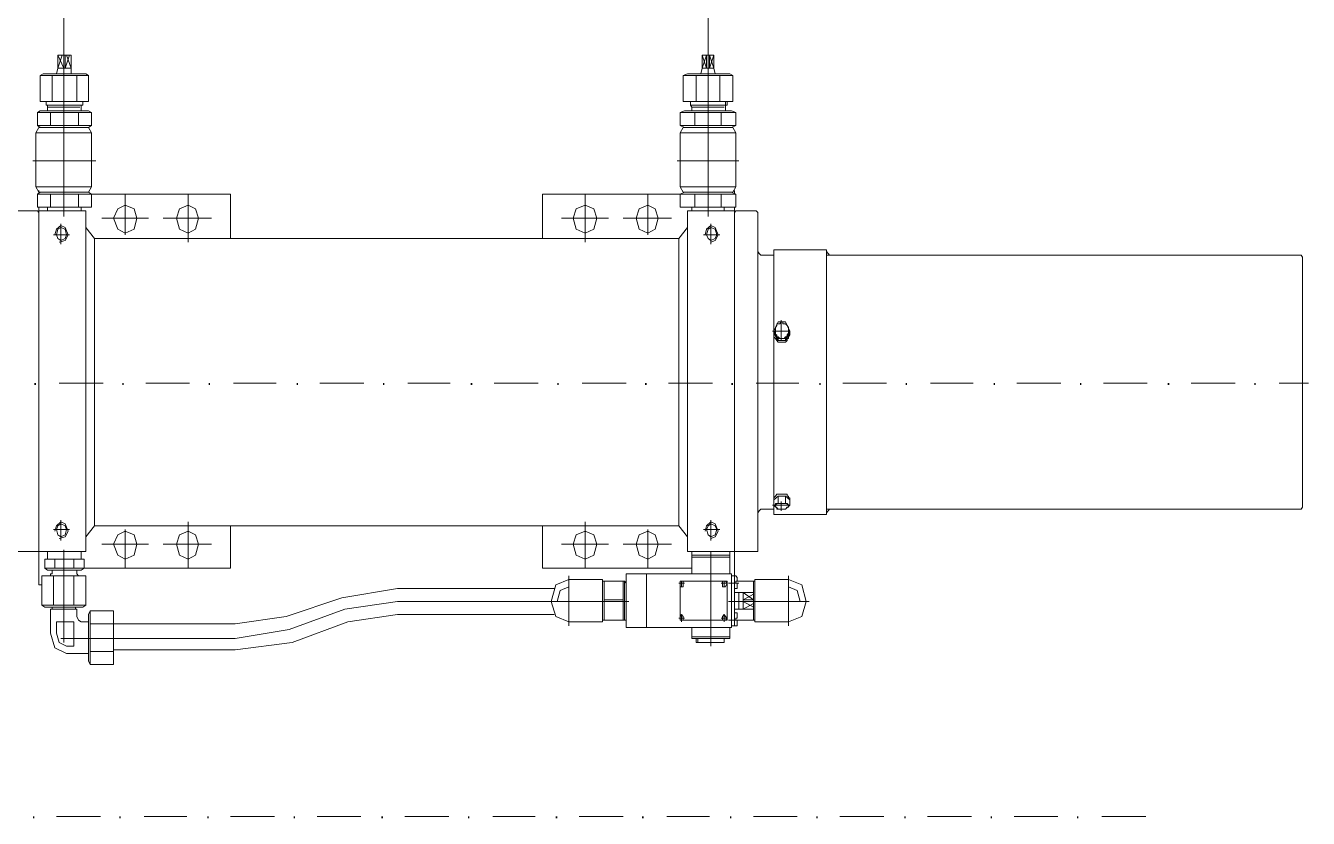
# Model space of a CAD drawing. Header units: inches. Extents: x 2435 to 7572, y 377 to 2555.
# Drawn here: x 3024 to 3756, y 1361 to 1813 of the extents above; entities that cross this region are included whole.
import ezdxf

# ---------------------------------------------------------------- set-up
doc = ezdxf.new("R2010")
doc.units = ezdxf.units.IN
doc.header["$MEASUREMENT"] = 0

msp = doc.modelspace()

# ---------------------------------------------------------------- hatches: boundary and pattern name
at = {"transparency": 33554559}
for points in [[(3029.48, 1608.01), (3028.64, 1608.01), (3028.64, 1609.07), (3029.48, 1609.07)], [(3079.61, 1608.01), (3078.77, 1608.01), (3078.77, 1609.07), (3079.61, 1609.07)], [(3128.9, 1608.01), (3128.06, 1608.01), (3128.06, 1609.07), (3128.9, 1609.07)], [(3179.03, 1608.01), (3178.19, 1608.01), (3178.19, 1609.07), (3179.03, 1609.07)], [(3228.32, 1608.01), (3227.49, 1608.01), (3227.49, 1609.07), (3228.32, 1609.07)], [(3278.45, 1608.01), (3277.62, 1608.01), (3277.62, 1609.07), (3278.45, 1609.07)], [(3327.75, 1608.01), (3326.91, 1608.01), (3326.91, 1609.07), (3327.75, 1609.07)], [(3377.88, 1608.01), (3377.04, 1608.01), (3377.04, 1609.07), (3377.88, 1609.07)], [(3427.17, 1608.01), (3426.33, 1608.01), (3426.33, 1609.07), (3427.17, 1609.07)], [(3477.3, 1608.01), (3476.46, 1608.01), (3476.46, 1609.07), (3477.3, 1609.07)], [(3526.59, 1608.01), (3525.76, 1608.01), (3525.76, 1609.07), (3526.59, 1609.07)], [(3576.72, 1608.01), (3575.89, 1608.01), (3575.89, 1609.07), (3576.72, 1609.07)], [(3626.02, 1608.01), (3625.18, 1608.01), (3625.18, 1609.07), (3626.02, 1609.07)], [(3676.15, 1608.01), (3675.31, 1608.01), (3675.31, 1609.07), (3676.15, 1609.07)], [(3725.44, 1608.01), (3724.61, 1608.01), (3724.61, 1609.07), (3725.44, 1609.07)], [(3028.64, 1360.73), (3027.8, 1360.73), (3027.8, 1361.79), (3028.64, 1361.79)], [(3077.93, 1360.73), (3077.1, 1360.73), (3077.1, 1361.79), (3077.93, 1361.79)], [(3128.06, 1360.73), (3127.23, 1360.73), (3127.23, 1361.79), (3128.06, 1361.79)], [(3177.36, 1360.73), (3176.52, 1360.73), (3176.52, 1361.79), (3177.36, 1361.79)], [(3227.49, 1360.73), (3226.65, 1360.73), (3226.65, 1361.79), (3227.49, 1361.79)], [(3276.78, 1360.73), (3275.95, 1360.73), (3275.95, 1361.79), (3276.78, 1361.79)], [(3326.91, 1360.73), (3326.08, 1360.73), (3326.08, 1361.79), (3326.91, 1361.79)], [(3376.21, 1360.73), (3375.37, 1360.73), (3375.37, 1361.79), (3376.21, 1361.79)], [(3426.33, 1360.73), (3425.5, 1360.73), (3425.5, 1361.79), (3426.33, 1361.79)], [(3475.63, 1360.73), (3474.79, 1360.73), (3474.79, 1361.79), (3475.63, 1361.79)], [(3525.76, 1360.73), (3524.92, 1360.73), (3524.92, 1361.79), (3525.76, 1361.79)], [(3575.05, 1360.73), (3574.22, 1360.73), (3574.22, 1361.79), (3575.05, 1361.79)], [(3624.35, 1360.73), (3623.51, 1360.73), (3623.51, 1361.79), (3624.35, 1361.79)]]:
    msp.add_hatch(color=256, dxfattribs=at).paths.add_polyline_path(points)

# ---------------------------------------------------------------- linework, layer by layer
at = {"lineweight": 5}
for p, q in [((3045.35, 1930.31), (3045.35, 1797.17)), ((3412.97, 1930.31), (3412.97, 1796.11)), ((3042.84, 1796.11), (3042.01, 1796.11)), ((3042.01, 1788.71), (3044.51, 1796.11)), ((3045.35, 1788.71), (3042.01, 1796.11)), ((3042.01, 1788.71), (3042.01, 1796.11)), ((3042.01, 1796.11), (3049.53, 1796.11)), ((3045.35, 1796.11), (3044.51, 1796.11)), ((3045.35, 1704.17), (3045.35, 1797.17)), ((3046.19, 1796.11), (3045.35, 1796.11)), ((3045.35, 1796.11), (3045.35, 1788.71)), ((3046.19, 1788.71), (3046.19, 1796.11)), ((3046.19, 1788.71), (3048.69, 1796.11)), ((3047.02, 1796.11), (3046.19, 1796.11)), ((3049.53, 1788.71), (3047.02, 1796.11)), ((3049.53, 1796.11), (3048.69, 1796.11)), ((3049.53, 1796.11), (3049.53, 1785.54)), ((3409.62, 1796.11), (3409.62, 1796.11)), ((3412.13, 1788.71), (3409.62, 1796.11)), ((3409.62, 1788.71), (3412.13, 1796.11)), ((3416.31, 1796.11), (3409.62, 1796.11)), ((3409.62, 1796.11), (3409.62, 1788.71)), ((3412.13, 1788.71), (3412.13, 1796.11)), ((3412.13, 1796.11), (3413.8, 1796.11)), ((3412.13, 1796.11), (3412.13, 1796.11)), ((3412.97, 1704.17), (3412.97, 1797.17)), ((3413.8, 1796.11), (3414.64, 1796.11)), ((3416.31, 1788.71), (3413.8, 1796.11)), ((3413.8, 1788.71), (3416.31, 1796.11)), ((3413.8, 1796.11), (3413.8, 1788.71)), ((3416.31, 1796.11), (3416.31, 1796.11)), ((3416.31, 1788.71), (3416.31, 1796.11)), ((3041.17, 1785.54), (3042.01, 1788.71)), ((3049.53, 1788.71), (3042.01, 1788.71)), ((3409.62, 1788.71), (3408.79, 1785.54)), ((3409.62, 1788.71), (3416.31, 1788.71)), ((3417.14, 1785.54), (3416.31, 1788.71)), ((3033.65, 1785.54), (3031.98, 1784.48)), ((3031.98, 1784.48), (3031.98, 1769.69)), ((3059.55, 1784.48), (3031.98, 1784.48)), ((3057.88, 1785.54), (3033.65, 1785.54)), ((3038.67, 1784.48), (3038.67, 1769.69)), ((3049.53, 1785.54), (3041.17, 1785.54)), ((3052.87, 1784.48), (3052.87, 1769.69)), ((3059.55, 1784.48), (3057.88, 1785.54)), ((3059.55, 1769.69), (3059.55, 1784.48)), ((3398.76, 1784.48), (3401.27, 1785.54)), ((3398.76, 1769.69), (3398.76, 1784.48)), ((3398.76, 1784.48), (3427.17, 1784.48)), ((3401.27, 1785.54), (3425.5, 1785.54)), ((3406.28, 1784.48), (3406.28, 1769.69)), ((3408.79, 1785.54), (3417.14, 1785.54)), ((3419.65, 1784.48), (3419.65, 1769.69)), ((3425.5, 1785.54), (3427.17, 1784.48)), ((3427.17, 1784.48), (3427.17, 1769.69)), ((3031.98, 1764.41), (3030.31, 1763.35)), ((3031.98, 1769.69), (3057.88, 1769.69)), ((3031.98, 1769.69), (3038.67, 1769.69)), ((3059.55, 1764.41), (3031.98, 1764.41)), ((3035.32, 1769.69), (3035.32, 1767.58)), ((3035.32, 1769.69), (3035.32, 1767.58)), ((3056.21, 1767.58), (3035.32, 1767.58)), ((3035.32, 1767.58), (3036.16, 1767.58)), ((3036.16, 1764.41), (3035.32, 1764.41)), ((3036.16, 1767.58), (3036.16, 1764.41)), ((3054.54, 1766.52), (3036.16, 1766.52)), ((3038.67, 1769.69), (3052.87, 1769.69)), ((3052.87, 1769.69), (3059.55, 1769.69)), ((3056.21, 1767.58), (3055.38, 1767.58)), ((3055.38, 1767.58), (3055.38, 1764.41)), ((3055.38, 1764.41), (3056.21, 1764.41)), ((3056.21, 1769.69), (3056.21, 1767.58)), ((3056.21, 1769.69), (3056.21, 1767.58)), ((3057.88, 1769.69), (3059.55, 1769.69)), ((3061.22, 1763.35), (3059.55, 1764.41)), ((3397.09, 1763.35), (3399.6, 1764.41)), ((3401.27, 1769.69), (3398.76, 1769.69)), ((3406.28, 1769.69), (3398.76, 1769.69)), ((3399.6, 1764.41), (3426.33, 1764.41)), ((3427.17, 1769.69), (3401.27, 1769.69)), ((3402.94, 1769.69), (3402.94, 1767.58)), ((3402.94, 1769.69), (3402.94, 1767.58)), ((3402.94, 1767.58), (3423.83, 1767.58)), ((3402.94, 1767.58), (3403.78, 1766.52)), ((3403.78, 1764.41), (3402.94, 1764.41)), ((3403.78, 1766.52), (3422.16, 1766.52)), ((3403.78, 1766.52), (3403.78, 1764.41)), ((3419.65, 1769.69), (3406.28, 1769.69)), ((3427.17, 1769.69), (3419.65, 1769.69)), ((3422.99, 1769.69), (3422.99, 1767.58)), ((3423.83, 1767.58), (3422.99, 1767.58)), ((3422.99, 1767.58), (3422.99, 1764.41)), ((3422.99, 1764.41), (3423.83, 1764.41)), ((3423.83, 1769.69), (3423.83, 1767.58)), ((3426.33, 1764.41), (3428.84, 1763.35)), ((3030.31, 1763.35), (3030.31, 1755.95)), ((3037.83, 1763.35), (3030.31, 1763.35)), ((3053.71, 1763.35), (3037.83, 1763.35)), ((3037.83, 1755.95), (3037.83, 1763.35)), ((3061.22, 1763.35), (3053.71, 1763.35)), ((3053.71, 1755.95), (3053.71, 1763.35)), ((3061.22, 1755.95), (3061.22, 1763.35)), ((3397.09, 1755.95), (3397.09, 1763.35)), ((3397.09, 1763.35), (3405.45, 1763.35)), ((3405.45, 1763.35), (3420.49, 1763.35)), ((3405.45, 1755.95), (3405.45, 1763.35)), ((3420.49, 1763.35), (3428.84, 1763.35)), ((3420.49, 1755.95), (3420.49, 1763.35)), ((3428.84, 1763.35), (3428.84, 1755.95)), ((3031.15, 1754.9), (3029.48, 1751.73)), ((3029.48, 1751.73), (3029.48, 1721.08)), ((3029.48, 1751.73), (3061.22, 1751.73)), ((3030.31, 1755.95), (3061.22, 1755.95)), ((3030.31, 1755.95), (3031.98, 1754.9)), ((3059.55, 1754.9), (3031.15, 1754.9)), ((3031.98, 1754.9), (3059.55, 1754.9)), ((3059.55, 1754.9), (3061.22, 1755.95)), ((3061.22, 1751.73), (3059.55, 1754.9)), ((3061.22, 1721.08), (3061.22, 1751.73)), ((3428.84, 1755.95), (3397.09, 1755.95)), ((3399.6, 1754.9), (3397.09, 1755.95)), ((3397.09, 1751.73), (3398.76, 1754.9)), ((3397.09, 1721.08), (3397.09, 1751.73)), ((3428.84, 1751.73), (3397.09, 1751.73)), ((3398.76, 1754.9), (3427.17, 1754.9)), ((3426.33, 1754.9), (3399.6, 1754.9)), ((3428.84, 1755.95), (3426.33, 1754.9)), ((3427.17, 1754.9), (3428.84, 1751.73)), ((3428.84, 1751.73), (3428.84, 1721.08)), ((3027.8, 1735.87), (3063.73, 1735.87)), ((3430.51, 1735.87), (3395.42, 1735.87)), ((3029.48, 1721.08), (3031.15, 1717.91)), ((3029.48, 1721.08), (3061.22, 1721.08)), ((3059.55, 1717.91), (3061.22, 1721.08)), ((3398.76, 1717.91), (3397.09, 1721.08)), ((3428.84, 1721.08), (3397.09, 1721.08)), ((3428.84, 1721.08), (3427.17, 1717.91)), ((3031.98, 1717.91), (3030.31, 1716.85)), ((3037.83, 1716.85), (3030.31, 1716.85)), ((3030.31, 1716.85), (3030.31, 1709.46)), ((3031.15, 1716.85), (3031.15, 1718.97)), ((3031.15, 1717.91), (3059.55, 1717.91)), ((3059.55, 1717.91), (3031.98, 1717.91)), ((3053.71, 1716.85), (3037.83, 1716.85)), ((3037.83, 1709.46), (3037.83, 1716.85)), ((3053.71, 1709.46), (3053.71, 1716.85)), ((3053.71, 1716.85), (3061.22, 1716.85)), ((3061.22, 1716.85), (3059.55, 1717.91)), ((3061.22, 1716.85), (3140.6, 1716.85)), ((3061.22, 1709.46), (3061.22, 1716.85)), ((3080.44, 1693.6), (3080.44, 1716.85)), ((3116.37, 1689.38), (3116.37, 1716.85)), ((3140.6, 1716.85), (3140.6, 1691.49)), ((3397.09, 1716.85), (3318.56, 1716.85)), ((3318.56, 1716.85), (3318.56, 1691.49)), ((3342.79, 1689.38), (3342.79, 1716.85)), ((3378.71, 1693.6), (3378.71, 1716.85)), ((3397.09, 1716.85), (3399.6, 1717.91)), ((3405.45, 1716.85), (3397.09, 1716.85)), ((3397.09, 1709.46), (3397.09, 1716.85)), ((3427.17, 1717.91), (3398.76, 1717.91)), ((3399.6, 1717.91), (3426.33, 1717.91)), ((3405.45, 1709.46), (3405.45, 1716.85)), ((3405.45, 1716.85), (3420.49, 1716.85)), ((3420.49, 1716.85), (3428.84, 1716.85)), ((3420.49, 1709.46), (3420.49, 1716.85)), ((3426.33, 1717.91), (3428.84, 1716.85)), ((3428.01, 1716.85), (3428.01, 1718.97)), ((3428.84, 1716.85), (3428.84, 1709.46)), ((3017.78, 1707.34), (3030.31, 1707.34)), ((3030.31, 1709.46), (3061.22, 1709.46)), ((3030.31, 1709.46), (3061.22, 1709.46)), ((3030.31, 1707.34), (3031.15, 1706.29)), ((3031.15, 1707.34), (3031.15, 1709.46)), ((3031.15, 1512.9), (3031.15, 1707.34)), ((3031.15, 1707.34), (3057.88, 1707.34)), ((3031.15, 1706.29), (3031.15, 1512.9)), ((3036.16, 1709.46), (3036.16, 1707.34)), ((3036.16, 1707.34), (3055.38, 1707.34)), ((3055.38, 1707.34), (3055.38, 1709.46)), ((3057.88, 1707.34), (3057.88, 1512.9)), ((3073.76, 1703.12), (3076.26, 1708.4)), ((3076.26, 1708.4), (3080.44, 1710.51)), ((3080.44, 1710.51), (3085.45, 1708.4)), ((3085.45, 1708.4), (3087.12, 1703.12)), ((3109.68, 1703.12), (3111.35, 1708.4)), ((3111.35, 1708.4), (3116.37, 1710.51)), ((3116.37, 1710.51), (3120.54, 1708.4)), ((3120.54, 1708.4), (3122.22, 1703.12)), ((3336.1, 1703.12), (3337.77, 1708.4)), ((3337.77, 1708.4), (3342.79, 1710.51)), ((3342.79, 1710.51), (3347.8, 1708.4)), ((3347.8, 1708.4), (3349.47, 1703.12)), ((3372.03, 1703.12), (3373.7, 1708.4)), ((3373.7, 1708.4), (3378.71, 1710.51)), ((3378.71, 1710.51), (3382.89, 1708.4)), ((3382.89, 1708.4), (3384.56, 1703.12)), ((3428.84, 1709.46), (3397.09, 1709.46)), ((3428.84, 1709.46), (3397.09, 1709.46)), ((3401.27, 1512.9), (3401.27, 1707.34)), ((3401.27, 1707.34), (3428.01, 1707.34)), ((3403.78, 1707.34), (3403.78, 1709.46)), ((3422.16, 1707.34), (3403.78, 1707.34)), ((3422.16, 1709.46), (3422.16, 1707.34)), ((3428.01, 1707.34), (3428.01, 1709.46)), ((3428.01, 1707.34), (3428.01, 1512.9)), ((3428.84, 1707.34), (3428.01, 1706.29)), ((3428.01, 1706.29), (3428.01, 1512.9)), ((3440.54, 1707.34), (3428.84, 1707.34)), ((3441.37, 1706.29), (3440.54, 1707.34)), ((3441.37, 1512.9), (3441.37, 1706.29)), ((3041.17, 1696.77), (3043.68, 1698.89)), ((3043.68, 1688.32), (3043.68, 1699.95)), ((3043.68, 1698.89), (3046.19, 1697.83)), ((3067.07, 1703.12), (3093.81, 1703.12)), ((3076.26, 1696.77), (3073.76, 1703.12)), ((3087.12, 1703.12), (3085.45, 1696.77)), ((3102.16, 1703.12), (3129.73, 1703.12)), ((3111.35, 1696.77), (3109.68, 1703.12)), ((3122.22, 1703.12), (3120.54, 1696.77)), ((3356.15, 1703.12), (3329.42, 1703.12)), ((3337.77, 1696.77), (3336.1, 1703.12)), ((3349.47, 1703.12), (3347.8, 1696.77)), ((3392.08, 1703.12), (3364.51, 1703.12)), ((3373.7, 1696.77), (3372.03, 1703.12)), ((3384.56, 1703.12), (3382.89, 1696.77)), ((3412.13, 1696.77), (3414.64, 1698.89)), ((3414.64, 1688.32), (3414.64, 1699.95)), ((3414.64, 1698.89), (3417.14, 1697.83)), ((3039.5, 1693.6), (3048.69, 1693.6)), ((3040.34, 1693.6), (3041.17, 1696.77)), ((3041.17, 1693.6), (3042.01, 1696.77)), ((3042.01, 1691.49), (3041.17, 1693.6)), ((3042.01, 1696.77), (3043.68, 1697.83)), ((3043.68, 1690.43), (3042.01, 1691.49)), ((3043.68, 1697.83), (3046.19, 1696.77)), ((3046.19, 1691.49), (3043.68, 1690.43)), ((3046.19, 1697.83), (3047.86, 1693.6)), ((3046.19, 1696.77), (3047.02, 1693.6)), ((3047.02, 1693.6), (3046.19, 1691.49)), ((3047.86, 1693.6), (3046.19, 1690.43)), ((3057.88, 1697.83), (3062.9, 1691.49)), ((3062.9, 1691.49), (3396.26, 1691.49)), ((3062.9, 1691.49), (3062.9, 1527.7)), ((3080.44, 1694.66), (3076.26, 1696.77)), ((3085.45, 1696.77), (3080.44, 1694.66)), ((3116.37, 1694.66), (3111.35, 1696.77)), ((3120.54, 1696.77), (3116.37, 1694.66)), ((3342.79, 1694.66), (3337.77, 1696.77)), ((3347.8, 1696.77), (3342.79, 1694.66)), ((3378.71, 1694.66), (3373.7, 1696.77)), ((3382.89, 1696.77), (3378.71, 1694.66)), ((3401.27, 1697.83), (3396.26, 1691.49)), ((3396.26, 1691.49), (3396.26, 1527.7)), ((3410.46, 1693.6), (3419.65, 1693.6)), ((3411.3, 1693.6), (3412.13, 1696.77)), ((3412.13, 1693.6), (3412.97, 1696.77)), ((3412.97, 1691.49), (3412.13, 1693.6)), ((3412.97, 1696.77), (3414.64, 1697.83)), ((3414.64, 1690.43), (3412.97, 1691.49)), ((3414.64, 1697.83), (3417.14, 1696.77)), ((3417.14, 1691.49), (3414.64, 1690.43)), ((3417.14, 1697.83), (3418.82, 1693.6)), ((3417.14, 1696.77), (3417.98, 1693.6)), ((3417.98, 1693.6), (3417.14, 1691.49)), ((3418.82, 1693.6), (3417.14, 1690.43)), ((3046.19, 1690.43), (3042.84, 1689.38)), ((3417.14, 1690.43), (3414.64, 1689.38)), ((3442.21, 1683.04), (3441.37, 1684.09)), ((3450.56, 1534.04), (3450.56, 1685.15)), ((3450.56, 1685.15), (3480.64, 1685.15)), ((3480.64, 1685.15), (3480.64, 1534.04)), ((3480.64, 1684.09), (3480.64, 1681.98)), ((3482.31, 1681.98), (3480.64, 1684.09)), ((3443.04, 1681.98), (3442.21, 1683.04)), ((3450.56, 1681.98), (3443.04, 1681.98)), ((3450.56, 1537.21), (3450.56, 1681.98)), ((3450.56, 1537.21), (3450.56, 1681.98)), ((3450.56, 1537.21), (3450.56, 1681.98)), ((3450.56, 1681.98), (3450.56, 1537.21)), ((3450.56, 1537.21), (3450.56, 1681.98)), ((3450.56, 1681.98), (3450.56, 1537.21)), ((3480.64, 1681.98), (3751.34, 1681.98)), ((3480.64, 1681.98), (3482.31, 1681.98)), ((3751.34, 1681.98), (3752.18, 1680.92)), ((3752.18, 1680.92), (3752.18, 1538.26)), ((3450.56, 1638.65), (3453.07, 1643.94)), ((3451.4, 1640.77), (3452.23, 1641.82)), ((3451.4, 1636.54), (3451.4, 1640.77)), ((3452.23, 1641.82), (3452.23, 1642.88)), ((3452.23, 1642.88), (3453.91, 1642.88)), ((3453.07, 1643.94), (3457.25, 1643.94)), ((3453.91, 1642.88), (3454.74, 1643.94)), ((3454.74, 1644.99), (3454.74, 1633.37)), ((3454.74, 1643.94), (3455.58, 1643.94)), ((3455.58, 1643.94), (3455.58, 1642.88)), ((3455.58, 1642.88), (3457.25, 1642.88)), ((3457.25, 1643.94), (3459.75, 1638.65)), ((3457.25, 1642.88), (3458.08, 1641.82)), ((3458.08, 1641.82), (3458.92, 1640.77)), ((3458.92, 1640.77), (3458.92, 1638.65)), ((3459.75, 1638.65), (3449.73, 1638.65)), ((3453.07, 1634.43), (3450.56, 1638.65)), ((3450.56, 1638.65), (3450.56, 1637.6)), ((3450.56, 1637.6), (3453.07, 1633.37)), ((3450.56, 1635.48), (3450.56, 1637.6)), ((3451.4, 1634.43), (3450.56, 1635.48)), ((3452.23, 1636.54), (3451.4, 1636.54)), ((3452.23, 1633.37), (3451.4, 1634.43)), ((3452.23, 1635.48), (3452.23, 1636.54)), ((3453.07, 1635.48), (3452.23, 1635.48)), ((3453.07, 1632.31), (3452.23, 1633.37)), ((3453.91, 1634.43), (3453.07, 1635.48)), ((3457.25, 1634.43), (3453.07, 1634.43)), ((3453.07, 1634.43), (3453.07, 1633.37)), ((3453.07, 1633.37), (3457.25, 1633.37)), ((3457.25, 1632.31), (3453.07, 1632.31)), ((3455.58, 1634.43), (3453.91, 1634.43)), ((3456.41, 1634.43), (3455.58, 1634.43)), ((3457.25, 1635.48), (3456.41, 1634.43)), ((3459.75, 1638.65), (3457.25, 1634.43)), ((3457.25, 1633.37), (3459.75, 1637.6)), ((3458.08, 1635.48), (3457.25, 1635.48)), ((3457.25, 1634.43), (3457.25, 1633.37)), ((3458.08, 1633.37), (3457.25, 1632.31)), ((3458.92, 1637.6), (3458.08, 1636.54)), ((3458.08, 1636.54), (3458.08, 1635.48)), ((3458.92, 1634.43), (3458.08, 1634.43)), ((3458.08, 1634.43), (3458.08, 1633.37)), ((3458.92, 1638.65), (3458.92, 1637.6)), ((3459.75, 1636.54), (3458.92, 1635.48)), ((3458.92, 1635.48), (3458.92, 1634.43)), ((3459.75, 1638.65), (3459.75, 1637.6)), ((3459.75, 1637.6), (3459.75, 1636.54)), ((3042.84, 1609.07), (3067.91, 1609.07)), ((3092.14, 1609.07), (3117.2, 1609.07)), ((3142.27, 1609.07), (3166.5, 1609.07)), ((3191.56, 1609.07), (3216.63, 1609.07)), ((3241.69, 1609.07), (3265.92, 1609.07)), ((3290.98, 1609.07), (3316.05, 1609.07)), ((3341.11, 1609.07), (3366.18, 1609.07)), ((3390.41, 1609.07), (3415.47, 1609.07)), ((3440.54, 1609.07), (3464.77, 1609.07)), ((3489.83, 1609.07), (3514.9, 1609.07)), ((3539.96, 1609.07), (3564.19, 1609.07)), ((3589.26, 1609.07), (3614.32, 1609.07)), ((3638.55, 1609.07), (3663.61, 1609.07)), ((3688.68, 1609.07), (3713.74, 1609.07)), ((3738.81, 1609.07), (3755.52, 1609.07)), ((3451.4, 1544.6), (3450.56, 1543.55)), ((3450.56, 1542.49), (3453.07, 1544.6)), ((3452.23, 1545.66), (3451.4, 1544.6)), ((3458.08, 1545.66), (3452.23, 1545.66)), ((3453.07, 1544.6), (3457.25, 1544.6)), ((3453.07, 1544.6), (3453.07, 1540.38)), ((3457.25, 1544.6), (3459.75, 1542.49)), ((3457.25, 1544.6), (3457.25, 1540.38)), ((3458.08, 1544.6), (3458.08, 1545.66)), ((3458.92, 1544.6), (3458.08, 1544.6)), ((3458.92, 1543.55), (3458.92, 1544.6)), ((3442.21, 1536.15), (3443.04, 1537.21)), ((3443.04, 1537.21), (3450.56, 1537.21)), ((3459.75, 1539.32), (3449.73, 1539.32)), ((3450.56, 1543.55), (3450.56, 1542.49)), ((3450.56, 1542.49), (3450.56, 1539.32)), ((3450.56, 1539.32), (3453.07, 1540.38)), ((3453.07, 1537.21), (3450.56, 1539.32)), ((3451.4, 1538.26), (3451.4, 1540.38)), ((3451.4, 1540.38), (3452.23, 1540.38)), ((3451.4, 1538.26), (3451.4, 1540.38)), ((3451.4, 1540.38), (3452.23, 1540.38)), ((3452.23, 1538.26), (3451.4, 1538.26)), ((3452.23, 1538.26), (3451.4, 1538.26)), ((3452.23, 1540.38), (3455.58, 1540.38)), ((3452.23, 1540.38), (3455.58, 1540.38)), ((3452.23, 1537.21), (3452.23, 1538.26)), ((3452.23, 1537.21), (3452.23, 1538.26)), ((3455.58, 1537.21), (3452.23, 1537.21)), ((3455.58, 1537.21), (3452.23, 1537.21)), ((3453.07, 1540.38), (3457.25, 1540.38)), ((3457.25, 1537.21), (3453.07, 1537.21)), ((3454.74, 1541.43), (3454.74, 1536.15)), ((3455.58, 1540.38), (3458.08, 1540.38)), ((3455.58, 1540.38), (3458.08, 1540.38)), ((3457.25, 1537.21), (3455.58, 1537.21)), ((3457.25, 1537.21), (3455.58, 1537.21)), ((3457.25, 1540.38), (3459.75, 1539.32)), ((3459.75, 1539.32), (3457.25, 1537.21)), ((3458.08, 1538.26), (3457.25, 1537.21)), ((3458.08, 1538.26), (3457.25, 1537.21)), ((3458.08, 1540.38), (3458.92, 1539.32)), ((3458.08, 1540.38), (3458.92, 1539.32)), ((3458.92, 1538.26), (3458.08, 1538.26)), ((3458.92, 1538.26), (3458.08, 1538.26)), ((3459.75, 1543.55), (3458.92, 1543.55)), ((3458.92, 1539.32), (3458.92, 1538.26)), ((3458.92, 1539.32), (3458.92, 1538.26)), ((3459.75, 1542.49), (3459.75, 1543.55)), ((3459.75, 1542.49), (3459.75, 1539.32)), ((3751.34, 1537.21), (3480.64, 1537.21)), ((3480.64, 1535.09), (3480.64, 1537.21)), ((3480.64, 1537.21), (3482.31, 1537.21)), ((3482.31, 1537.21), (3480.64, 1535.09)), ((3752.18, 1538.26), (3751.34, 1537.21)), ((3041.17, 1527.7), (3043.68, 1529.81)), ((3043.68, 1519.24), (3043.68, 1530.87)), ((3043.68, 1529.81), (3046.19, 1528.75)), ((3116.37, 1529.81), (3116.37, 1503.39)), ((3342.79, 1529.81), (3342.79, 1503.39)), ((3412.13, 1527.7), (3414.64, 1529.81)), ((3414.64, 1519.24), (3414.64, 1530.87)), ((3414.64, 1529.81), (3417.14, 1528.75)), ((3441.37, 1535.09), (3442.21, 1536.15)), ((3479.81, 1534.04), (3450.56, 1534.04)), ((3480.64, 1534.04), (3479.81, 1534.04)), ((3039.5, 1525.58), (3048.69, 1525.58)), ((3040.34, 1524.53), (3041.17, 1527.7)), ((3041.17, 1525.58), (3042.01, 1527.7)), ((3042.01, 1522.41), (3041.17, 1525.58)), ((3042.01, 1527.7), (3043.68, 1528.75)), ((3043.68, 1521.36), (3042.01, 1522.41)), ((3043.68, 1528.75), (3046.19, 1527.7)), ((3046.19, 1522.41), (3043.68, 1521.36)), ((3046.19, 1528.75), (3047.86, 1524.53)), ((3046.19, 1527.7), (3047.02, 1525.58)), ((3047.02, 1525.58), (3046.19, 1522.41)), ((3047.86, 1524.53), (3046.19, 1521.36)), ((3062.9, 1527.7), (3057.88, 1521.36)), ((3062.9, 1527.7), (3396.26, 1527.7)), ((3073.76, 1517.13), (3076.26, 1522.41)), ((3076.26, 1522.41), (3080.44, 1524.53)), ((3080.44, 1525.58), (3080.44, 1503.39)), ((3080.44, 1524.53), (3085.45, 1522.41)), ((3085.45, 1522.41), (3087.12, 1517.13)), ((3109.68, 1517.13), (3111.35, 1522.41)), ((3111.35, 1522.41), (3116.37, 1524.53)), ((3116.37, 1524.53), (3120.54, 1522.41)), ((3120.54, 1522.41), (3122.22, 1517.13)), ((3140.6, 1503.39), (3140.6, 1527.7)), ((3318.56, 1503.39), (3318.56, 1527.7)), ((3336.1, 1517.13), (3337.77, 1522.41)), ((3337.77, 1522.41), (3342.79, 1524.53)), ((3342.79, 1524.53), (3347.8, 1522.41)), ((3347.8, 1522.41), (3349.47, 1517.13)), ((3372.03, 1517.13), (3373.7, 1522.41)), ((3373.7, 1522.41), (3378.71, 1524.53)), ((3378.71, 1525.58), (3378.71, 1503.39)), ((3378.71, 1524.53), (3382.89, 1522.41)), ((3382.89, 1522.41), (3384.56, 1517.13)), ((3396.26, 1527.7), (3401.27, 1521.36)), ((3410.46, 1525.58), (3419.65, 1525.58)), ((3411.3, 1524.53), (3412.13, 1527.7)), ((3412.13, 1525.58), (3412.97, 1527.7)), ((3412.97, 1522.41), (3412.13, 1525.58)), ((3412.97, 1527.7), (3414.64, 1528.75)), ((3414.64, 1521.36), (3412.97, 1522.41)), ((3414.64, 1528.75), (3417.14, 1527.7)), ((3417.14, 1522.41), (3414.64, 1521.36)), ((3417.14, 1528.75), (3418.82, 1524.53)), ((3417.14, 1527.7), (3417.98, 1525.58)), ((3417.98, 1525.58), (3417.14, 1522.41)), ((3418.82, 1524.53), (3417.14, 1521.36)), ((3046.19, 1521.36), (3042.84, 1520.3)), ((3067.07, 1517.13), (3093.81, 1517.13)), ((3076.26, 1510.79), (3073.76, 1517.13)), ((3087.12, 1517.13), (3085.45, 1510.79)), ((3102.16, 1517.13), (3129.73, 1517.13)), ((3111.35, 1510.79), (3109.68, 1517.13)), ((3122.22, 1517.13), (3120.54, 1510.79)), ((3356.15, 1517.13), (3329.42, 1517.13)), ((3337.77, 1510.79), (3336.1, 1517.13)), ((3349.47, 1517.13), (3347.8, 1510.79)), ((3392.08, 1517.13), (3364.51, 1517.13)), ((3373.7, 1510.79), (3372.03, 1517.13)), ((3384.56, 1517.13), (3382.89, 1510.79)), ((3417.14, 1521.36), (3414.64, 1520.3)), ((3030.31, 1512.9), (3016.94, 1512.9)), ((3031.15, 1512.9), (3030.31, 1512.9)), ((3057.88, 1512.9), (3031.15, 1512.9)), ((3031.15, 1512.9), (3031.15, 1493.88)), ((3034.49, 1508.68), (3040.34, 1508.68)), ((3034.49, 1503.39), (3034.49, 1508.68)), ((3034.49, 1508.68), (3055.38, 1508.68)), ((3036.16, 1508.68), (3036.16, 1512.9)), ((3036.16, 1512.9), (3055.38, 1512.9)), ((3040.34, 1508.68), (3051.2, 1508.68)), ((3040.34, 1503.39), (3040.34, 1508.68)), ((3045.35, 1513.96), (3045.35, 1461.12)), ((3051.2, 1508.68), (3057.05, 1508.68)), ((3051.2, 1503.39), (3051.2, 1508.68)), ((3055.38, 1512.9), (3055.38, 1508.68)), ((3055.38, 1508.68), (3057.05, 1508.68)), ((3057.05, 1508.68), (3057.05, 1503.39)), ((3080.44, 1508.68), (3076.26, 1510.79)), ((3085.45, 1510.79), (3080.44, 1508.68)), ((3116.37, 1508.68), (3111.35, 1510.79)), ((3120.54, 1510.79), (3116.37, 1508.68)), ((3342.79, 1508.68), (3337.77, 1510.79)), ((3347.8, 1510.79), (3342.79, 1508.68)), ((3378.71, 1508.68), (3373.7, 1510.79)), ((3382.89, 1510.79), (3378.71, 1508.68)), ((3428.01, 1512.9), (3401.27, 1512.9)), ((3425.5, 1512.9), (3403.78, 1512.9)), ((3403.78, 1512.9), (3403.78, 1510.79)), ((3403.78, 1500.22), (3403.78, 1510.79)), ((3403.78, 1510.79), (3425.5, 1510.79)), ((3403.78, 1509.73), (3425.5, 1509.73)), ((3414.64, 1512.9), (3414.64, 1459.01)), ((3414.64, 1500.22), (3414.64, 1509.73)), ((3425.5, 1510.79), (3425.5, 1512.9)), ((3425.5, 1510.79), (3425.5, 1500.22)), ((3428.01, 1512.9), (3428.84, 1512.9)), ((3428.01, 1512.9), (3428.01, 1499.16)), ((3428.84, 1512.9), (3441.37, 1512.9)), ((3057.05, 1503.39), (3034.49, 1503.39)), ((3036.16, 1502.33), (3034.49, 1503.39)), ((3055.38, 1502.33), (3036.16, 1502.33)), ((3037.83, 1502.33), (3038.67, 1502.33)), ((3038.67, 1502.33), (3038.67, 1500.22)), ((3052.87, 1500.22), (3052.87, 1502.33)), ((3052.87, 1502.33), (3053.71, 1502.33)), ((3057.05, 1503.39), (3055.38, 1502.33)), ((3056.21, 1503.39), (3140.6, 1503.39)), ((3403.78, 1503.39), (3318.56, 1503.39)), ((3031.15, 1493.88), (3032.82, 1493.88)), ((3032.82, 1482.26), (3032.82, 1499.16)), ((3032.82, 1499.16), (3056.21, 1499.16)), ((3032.82, 1499.16), (3039.5, 1499.16)), ((3038.67, 1500.22), (3037.83, 1500.22)), ((3037.83, 1500.22), (3037.83, 1499.16)), ((3039.5, 1499.16), (3051.2, 1499.16)), ((3039.5, 1482.26), (3039.5, 1499.16)), ((3051.2, 1499.16), (3057.88, 1499.16)), ((3051.2, 1482.26), (3051.2, 1499.16)), ((3053.71, 1499.16), (3052.87, 1500.22)), ((3056.21, 1499.16), (3057.88, 1499.16)), ((3057.88, 1499.16), (3057.88, 1482.26)), ((3326.08, 1493.88), (3323.57, 1484.37)), ((3333.59, 1497.05), (3326.08, 1493.88)), ((3333.59, 1499.16), (3333.59, 1470.63)), ((3352.81, 1497.05), (3333.59, 1497.05)), ((3352.81, 1472.75), (3352.81, 1497.05)), ((3352.81, 1473.8), (3352.81, 1495.99)), ((3352.81, 1495.99), (3364.51, 1495.99)), ((3353.65, 1473.8), (3353.65, 1495.99)), ((3353.65, 1495.99), (3364.51, 1495.99)), ((3364.51, 1495.99), (3364.51, 1473.8)), ((3364.51, 1495.99), (3365.34, 1495.99)), ((3365.34, 1495.99), (3366.18, 1494.94)), ((3365.34, 1495.99), (3365.34, 1473.8)), ((3366.18, 1469.58), (3366.18, 1500.22)), ((3366.18, 1500.22), (3426.33, 1500.22)), ((3366.18, 1494.94), (3366.18, 1473.8)), ((3377.88, 1500.22), (3377.88, 1469.58)), ((3396.26, 1494.94), (3399.6, 1494.94)), ((3397.09, 1473.8), (3397.09, 1495.99)), ((3397.09, 1495.99), (3423.83, 1495.99)), ((3397.09, 1494.94), (3397.09, 1495.99)), ((3397.09, 1495.99), (3398.76, 1495.99)), ((3397.09, 1492.82), (3397.09, 1494.94)), ((3397.93, 1492.82), (3397.93, 1495.99)), ((3398.76, 1495.99), (3398.76, 1492.82)), ((3414.64, 1500.22), (3403.78, 1500.22)), ((3425.5, 1500.22), (3403.78, 1500.22)), ((3425.5, 1500.22), (3414.64, 1500.22)), ((3423.83, 1494.94), (3420.49, 1494.94)), ((3421.32, 1494.94), (3421.32, 1495.99)), ((3421.32, 1495.99), (3422.99, 1495.99)), ((3421.32, 1492.82), (3421.32, 1494.94)), ((3422.16, 1492.82), (3422.16, 1495.99)), ((3422.99, 1495.99), (3423.83, 1494.94)), ((3423.83, 1494.94), (3422.99, 1492.82)), ((3423.83, 1495.99), (3423.83, 1473.8)), ((3430.51, 1494.94), (3424.66, 1494.94)), ((3426.33, 1500.22), (3426.33, 1469.58)), ((3426.33, 1470.63), (3426.33, 1499.16)), ((3426.33, 1499.16), (3428.01, 1499.16)), ((3428.01, 1499.16), (3428.01, 1470.63)), ((3428.01, 1491.77), (3428.01, 1499.16)), ((3428.01, 1499.16), (3428.84, 1499.16)), ((3428.01, 1473.8), (3428.01, 1495.99)), ((3428.84, 1499.16), (3429.68, 1498.11)), ((3438.87, 1495.99), (3428.84, 1495.99)), ((3428.84, 1495.99), (3428.84, 1494.94)), ((3429.68, 1495.99), (3428.84, 1495.99)), ((3428.84, 1494.94), (3429.68, 1494.94)), ((3429.68, 1498.11), (3429.68, 1495.99)), ((3429.68, 1495.99), (3439.7, 1495.99)), ((3429.68, 1494.94), (3429.68, 1492.82)), ((3438.87, 1485.43), (3438.87, 1495.99)), ((3439.7, 1472.75), (3439.7, 1497.05)), ((3439.7, 1497.05), (3458.92, 1497.05)), ((3439.7, 1495.99), (3439.7, 1473.8)), ((3458.92, 1499.16), (3458.92, 1470.63)), ((3458.92, 1497.05), (3466.44, 1493.88)), ((3466.44, 1493.88), (3468.94, 1484.37)), ((3172.34, 1475.92), (3204.09, 1486.48)), ((3204.09, 1486.48), (3235.84, 1491.77)), ((3235.84, 1491.77), (3325.24, 1491.77)), ((3326.91, 1484.37), (3328.58, 1490.71)), ((3328.58, 1490.71), (3333.59, 1492.82)), ((3398.76, 1492.82), (3397.09, 1492.82)), ((3422.99, 1492.82), (3421.32, 1492.82)), ((3428.84, 1491.77), (3428.01, 1491.77)), ((3428.01, 1489.65), (3438.87, 1489.65)), ((3429.68, 1491.77), (3428.84, 1491.77)), ((3429.68, 1492.82), (3429.68, 1491.77)), ((3430.51, 1489.65), (3430.51, 1480.14)), ((3433.02, 1489.65), (3438.87, 1485.43)), ((3433.02, 1489.65), (3433.02, 1480.14)), ((3433.02, 1485.43), (3438.87, 1488.6)), ((3438.87, 1489.65), (3438.87, 1480.14)), ((3438.87, 1489.65), (3438.87, 1488.6)), ((3438.87, 1486.48), (3438.87, 1485.43)), ((3458.92, 1492.82), (3463.93, 1490.71)), ((3463.93, 1490.71), (3465.6, 1484.37)), ((3034.49, 1481.2), (3032.82, 1482.26)), ((3057.88, 1482.26), (3032.82, 1482.26)), ((3056.21, 1481.2), (3034.49, 1481.2)), ((3052.87, 1480.14), (3037.83, 1480.14)), ((3037.83, 1480.14), (3037.83, 1466.41)), ((3038.67, 1480.14), (3037.83, 1480.14)), ((3038.67, 1481.2), (3038.67, 1480.14)), ((3038.67, 1481.2), (3038.67, 1481.2)), ((3052.03, 1480.14), (3052.03, 1481.2)), ((3052.03, 1481.2), (3052.03, 1481.2)), ((3052.87, 1480.14), (3052.03, 1480.14)), ((3052.87, 1475.92), (3052.87, 1480.14)), ((3057.88, 1482.26), (3056.21, 1481.2)), ((3059.55, 1476.97), (3060.39, 1479.09)), ((3060.39, 1479.09), (3060.39, 1471.69)), ((3060.39, 1479.09), (3073.76, 1479.09)), ((3073.76, 1479.09), (3073.76, 1448.44)), ((3073.76, 1479.09), (3073.76, 1448.44)), ((3174.02, 1468.52), (3205.76, 1480.14)), ((3205.76, 1480.14), (3235.84, 1484.37)), ((3235.84, 1484.37), (3321.9, 1484.37)), ((3321.9, 1484.37), (3367.85, 1484.37)), ((3323.57, 1484.37), (3326.08, 1475.92)), ((3353.65, 1485.43), (3364.51, 1485.43)), ((3353.65, 1484.37), (3364.51, 1484.37)), ((3470.62, 1484.37), (3424.66, 1484.37)), ((3424.66, 1484.37), (3439.7, 1484.37)), ((3438.87, 1480.14), (3428.01, 1480.14)), ((3433.02, 1485.43), (3438.87, 1485.43)), ((3438.87, 1484.37), (3433.02, 1484.37)), ((3433.02, 1484.37), (3438.87, 1481.2)), ((3433.02, 1480.14), (3438.87, 1483.31)), ((3438.87, 1485.43), (3438.87, 1484.37)), ((3438.87, 1484.37), (3438.87, 1483.31)), ((3438.87, 1483.31), (3438.87, 1473.8)), ((3438.87, 1481.2), (3438.87, 1480.14)), ((3468.94, 1484.37), (3466.44, 1475.92)), ((3051.2, 1472.75), (3041.17, 1472.75)), ((3041.17, 1472.75), (3041.17, 1466.41)), ((3051.2, 1459.01), (3051.2, 1472.75)), ((3053.71, 1473.8), (3052.87, 1475.92)), ((3055.38, 1472.75), (3053.71, 1473.8)), ((3059.55, 1472.75), (3055.38, 1472.75)), ((3059.55, 1450.55), (3059.55, 1476.97)), ((3059.55, 1473.8), (3059.55, 1472.75)), ((3059.55, 1454.78), (3059.55, 1472.75)), ((3060.39, 1471.69), (3073.76, 1471.69)), ((3060.39, 1455.84), (3060.39, 1471.69)), ((3073.76, 1471.69), (3143.1, 1471.69)), ((3143.1, 1471.69), (3172.34, 1475.92)), ((3175.69, 1461.12), (3207.44, 1472.75)), ((3207.44, 1472.75), (3235.84, 1476.97)), ((3235.84, 1476.97), (3325.24, 1476.97)), ((3326.08, 1475.92), (3333.59, 1472.75)), ((3333.59, 1472.75), (3352.81, 1472.75)), ((3364.51, 1473.8), (3352.81, 1473.8)), ((3364.51, 1473.8), (3353.65, 1473.8)), ((3366.18, 1473.8), (3364.51, 1473.8)), ((3396.26, 1474.86), (3399.6, 1474.86)), ((3397.09, 1475.92), (3397.93, 1476.97)), ((3397.09, 1474.86), (3397.09, 1475.92)), ((3397.09, 1473.8), (3397.09, 1474.86)), ((3398.76, 1473.8), (3397.09, 1473.8)), ((3423.83, 1473.8), (3397.09, 1473.8)), ((3397.93, 1476.97), (3398.76, 1475.92)), ((3397.93, 1476.97), (3397.93, 1472.75)), ((3398.76, 1475.92), (3398.76, 1473.8)), ((3423.83, 1474.86), (3420.49, 1474.86)), ((3421.32, 1475.92), (3422.16, 1476.97)), ((3421.32, 1474.86), (3421.32, 1475.92)), ((3421.32, 1473.8), (3421.32, 1474.86)), ((3422.99, 1473.8), (3421.32, 1473.8)), ((3422.16, 1476.97), (3422.99, 1475.92)), ((3422.16, 1476.97), (3422.16, 1472.75)), ((3422.99, 1475.92), (3423.83, 1474.86)), ((3423.83, 1474.86), (3422.99, 1473.8)), ((3430.51, 1473.8), (3424.66, 1473.8)), ((3428.84, 1478.03), (3428.01, 1478.03)), ((3428.01, 1478.03), (3428.01, 1470.63)), ((3429.68, 1478.03), (3428.84, 1478.03)), ((3428.84, 1473.8), (3428.84, 1474.86)), ((3428.84, 1474.86), (3429.68, 1474.86)), ((3438.87, 1473.8), (3428.84, 1473.8)), ((3429.68, 1473.8), (3428.84, 1473.8)), ((3429.68, 1476.97), (3429.68, 1478.03)), ((3429.68, 1474.86), (3429.68, 1476.97)), ((3429.68, 1471.69), (3429.68, 1473.8)), ((3439.7, 1473.8), (3429.68, 1473.8)), ((3429.68, 1470.63), (3429.68, 1471.69)), ((3458.92, 1472.75), (3439.7, 1472.75)), ((3466.44, 1475.92), (3458.92, 1472.75)), ((3037.83, 1466.41), (3040.34, 1457.95)), ((3041.17, 1466.41), (3042.84, 1461.12)), ((3143.1, 1463.24), (3174.02, 1468.52)), ((3426.33, 1469.58), (3366.18, 1469.58)), ((3403.78, 1469.58), (3425.5, 1469.58)), ((3403.78, 1463.24), (3403.78, 1469.58)), ((3403.78, 1469.58), (3425.5, 1469.58)), ((3414.64, 1464.29), (3403.78, 1464.29)), ((3414.64, 1469.58), (3414.64, 1464.29)), ((3425.5, 1464.29), (3414.64, 1464.29)), ((3425.5, 1469.58), (3425.5, 1463.24)), ((3428.01, 1470.63), (3426.33, 1470.63)), ((3428.01, 1470.63), (3428.84, 1470.63)), ((3428.84, 1470.63), (3429.68, 1470.63)), ((3040.34, 1457.95), (3047.02, 1454.78)), ((3042.84, 1461.12), (3047.02, 1459.01)), ((3043.68, 1463.24), (3143.1, 1463.24)), ((3047.02, 1459.01), (3051.2, 1459.01)), ((3073.76, 1456.89), (3143.1, 1456.89)), ((3143.1, 1456.89), (3175.69, 1461.12)), ((3425.5, 1463.24), (3403.78, 1463.24)), ((3406.28, 1461.12), (3406.28, 1463.24)), ((3422.16, 1461.12), (3406.28, 1461.12)), ((3422.16, 1461.12), (3406.28, 1461.12)), ((3407.12, 1461.12), (3407.12, 1463.24)), ((3422.16, 1463.24), (3422.16, 1461.12)), ((3422.16, 1461.12), (3422.16, 1463.24)), ((3047.02, 1454.78), (3059.55, 1454.78)), ((3059.55, 1454.78), (3059.55, 1453.72)), ((3060.39, 1448.44), (3059.55, 1450.55)), ((3073.76, 1455.84), (3060.39, 1455.84)), ((3060.39, 1448.44), (3060.39, 1455.84)), ((3073.76, 1448.44), (3060.39, 1448.44)), ((3041.17, 1361.79), (3066.24, 1361.79)), ((3091.3, 1361.79), (3115.53, 1361.79)), ((3140.6, 1361.79), (3165.66, 1361.79)), ((3189.89, 1361.79), (3214.96, 1361.79)), ((3240.02, 1361.79), (3265.08, 1361.79)), ((3290.15, 1361.79), (3314.38, 1361.79)), ((3339.44, 1361.79), (3364.51, 1361.79)), ((3389.57, 1361.79), (3413.8, 1361.79)), ((3438.87, 1361.79), (3463.93, 1361.79)), ((3488.16, 1361.79), (3513.23, 1361.79)), ((3538.29, 1361.79), (3563.36, 1361.79)), ((3587.58, 1361.79), (3612.65, 1361.79)), ((3637.71, 1361.79), (3662.78, 1361.79))]:
    msp.add_line(p, q, dxfattribs=at)

doc.saveas('drawing.dxf')
